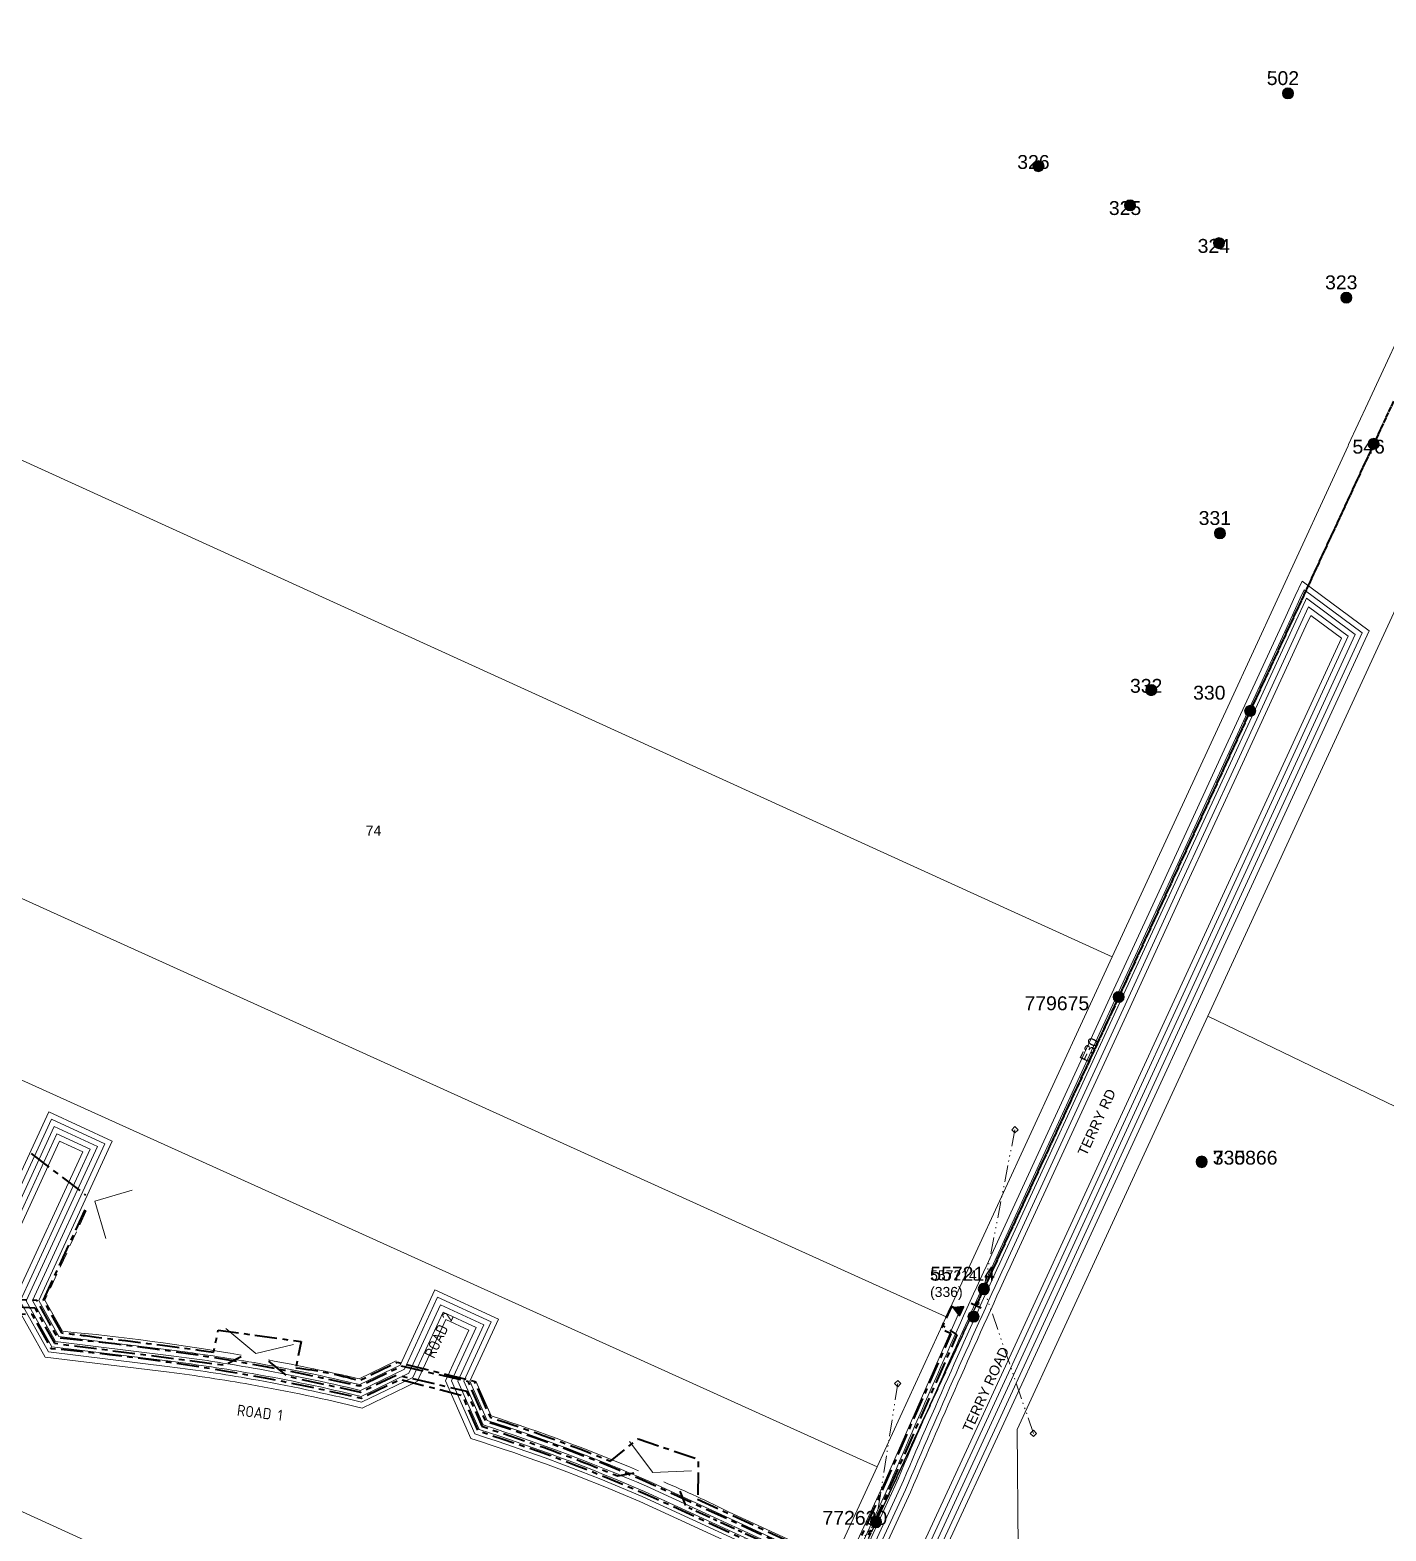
# Model space of a CAD drawing. Header units: metres. Extents: x 0 to 307451, y 0 to 6277344.
# Drawn here: x 305293.9 to 305538.2, y 6275408.1 to 6275678.5 of the extents above; entities that cross this region are included whole.
import ezdxf
from ezdxf.enums import TextEntityAlignment as Align

# ---------------------------------------------------------------- set-up
doc = ezdxf.new("R2010")
doc.units = ezdxf.units.M
for name, pattern in [('Cable Exist OH', [1, 1, 0]), ('Cable Exist UG', [7, 4, -1, 1, -1]), ('IE Trench LV', [6, 4, -2]), ('PHANTOMX2', [6.6, 3, -0.75, 0.2, -0.75, 0.2, -0.75, 0.2, -0.75])]:
    doc.linetypes.add(name, pattern=pattern)
doc.layers.get('0').update_dxf_attribs({"color": 6})
for name, color, linetype, lineweight in [('_User Miscellaneous1', 30, 'Continuous', 13), ('_User_HV_Exist', 1, 'Continuous', 35), ('_User_LV_Exist', 5, 'Continuous', 35), ('Cadastre Developer_SP_NEW', 92, 'Continuous', 15), ('Cadastre Land Parcels_SP_EXT', 118, 'Continuous', 15), ('Cadastre Roads_SP_EXT', 218, 'Continuous', 15), ('Mains_HV_EXT', 13, 'Continuous', 25), ('Mains_LV_EXT', 163, 'Continuous', 25), ('Services_SP_MOD', 3, 'PHANTOMX2', 20)]:
    doc.layers.add(name, color=color, linetype=linetype, lineweight=lineweight)
doc.layers.add('_User Miscellaneous10', color=252, linetype='Continuous', lineweight=13, plot=False, transparency=0.75)
doc.layers.add('SupportsOH_SP_TR_HV_LV_SL_EXT', color=7, linetype='Continuous')
doc.styles.add('DP', font='isocp.shx', dxfattribs={"height": 2})
doc.styles.add('ieISOCP', font='arial.ttf', dxfattribs={"height": 1.5})
doc.styles.add('POLE_LABEL', font='arial.ttf', dxfattribs={"height": 2})
doc.styles.get("Standard").update_dxf_attribs({"font": 'arial.ttf'})
doc.linetypes.add('IE Trench HV', pattern='A,4,-0.4,["/",Standard,S=2,R=0,X=0.25,Y=-1],-1.6', length=6)

# ---------------------------------------------------------------- blocks, each defined once
blk = doc.blocks.new('CCP_EXT')
blk.add_wipeout([(0, 0.57), (0.57, 0), (0, -0.57), (-0.57, 0)])
blk.add_lwpolyline([(-0.57, 0), (0, 0.57), (0.57, 0), (0, -0.57), (-0.57, 0)])
at = {"flags": 1}
blk.add_attdef('Z', (0, 0), '', height=0.2, dxfattribs=at)
at = {"flags": 9}
for tag, p in [('CCP_TYPE', (0, 0)), ('CONSTRUCTED_VOLTAGE', (0, -0.2)), ('OPERATING_VOLTAGE', (0, -0.6)), ('ORIENTATION', (0, -0.8)), ('OWNED_BY', (0, -1)), ('STATE', (0, -1.8)), ('NO_PHASES', (0, -0.4)), ('USAGE', (0, -1.2)), ('LEGEND', (0, -1.4)), ('LIFE_SUPPORT', (0, -1.6)), ('NOTES', (0, -2))]:
    blk.add_attdef(tag, text='', height=0.2, dxfattribs=at).set_placement(p, align=Align.MIDDLE_LEFT)
blk = doc.blocks.new('POLE_EXT')
blk.add_hatch(color=256).paths.add_polyline_path([(-1, 0, 1), (1, 0, 1)])
blk.add_lwpolyline([(-1, 0, 1), (1, 0, 1)], format="xyb", close=True)
at = {"flags": 8}
blk.add_attdef('pNumber', text='', height=2, dxfattribs=at).set_placement((2.5, 2.5), align=Align.MIDDLE_CENTER)
at = {"style": 'POLE_LABEL', "flags": 9}
for tag, p in [('STRUCTURE_PLANT_NUMBER', (1.35, 0.03)), ('STREET_CODE', (1.35, -0.2))]:
    blk.add_attdef(tag, text='', height=0.2, dxfattribs=at).set_placement(p, align=Align.MIDDLE_LEFT)
at = {"flags": 9}
for tag, p in [('OWNED_BY', (1.35, -0.4)), ('SPECIAL_USE', (1.35, -0.8)), ('STATE', (1.35, -1)), ('cLV', (1.35, -1.4)), ('hDepth', (1.35, -1.6)), ('hDia', (1.35, -1.8)), ('cHV', (1.35, -2)), ('PARENT', (1.35, -0.6)), ('USAGE', (1.35, -1.2)), ('LBRACKET', (1.35, -2.2)), ('LExisting', (1.35, -2.4)), ('LANTNUMBER', (1.35, -2.6)), ('LOther', (1.35, -2.8)), ('cLinedev', (1.35, -3.4)), ('pExisting', (1.35, -3.8)), ('pFooting', (1.35, -4.4)), ('pNew', (1.35, -4.6)), ('pRelocate', (1.35, -5)), ('pRemove', (1.35, -5.2)), ('pReplace', (1.35, -5.4)), ('LRemove', (1.35, -3)), ('LEGEND', (1.35, -3.2)), ('LOCATION', (1.35, -3.6)), ('PFNUMBER', (1.35, -4)), ('NEWPFNUMBER', (1.35, -4.2)), ('pStay', (1.35, -5.6)), ('pType', (1.35, -5.8)), ('cspan', (1.35, -6)), ('STREETNAME', (1.35, -6.2)), ('SUBURB', (1.35, -6.4)), ('OPERATED_BY', (1.36, -7.01)), ('NOTES', (1.35, -6.6)), ('MAINTAINED_BY', (1.36, -6.81))]:
    blk.add_attdef(tag, text='', height=0.2, dxfattribs=at).set_placement(p, align=Align.MIDDLE_LEFT)
at = {"flags": 1}
blk.add_attdef('Z', (1.35, -7.33), '', height=0.2, dxfattribs=at)
blk = doc.blocks.new('*U248')
blk.add_hatch(color=256).paths.add_polyline_path([(-1, 0, 1), (1, 0, 1)])
blk.add_lwpolyline([(-1, 0, 1), (1, 0, 1)], format="xyb", close=True)
at = {"flags": 8}
blk.add_attdef('pNumber', text='', height=2, dxfattribs=at).set_placement((3.35, 4.35), align=Align.MIDDLE_CENTER)
at = {"style": 'POLE_LABEL', "flags": 9}
for tag, p in [('STRUCTURE_PLANT_NUMBER', (2.2, 1.87)), ('STREET_CODE', (2.2, 1.65))]:
    blk.add_attdef(tag, text='', height=0.2, dxfattribs=at).set_placement(p, align=Align.MIDDLE_LEFT)
at = {"flags": 9}
for tag, p in [('OWNED_BY', (2.2, 1.45)), ('SPECIAL_USE', (2.2, 1.05)), ('STATE', (2.2, 0.85)), ('USAGE', (2.2, 0.65)), ('cLV', (2.2, 0.45)), ('hDepth', (2.2, 0.25)), ('hDia', (2.2, 0.05)), ('PARENT', (2.2, 1.25)), ('cHV', (2.2, -0.15)), ('cLinedev', (2.2, -1.55)), ('pExisting', (2.2, -1.95)), ('pFooting', (2.2, -2.55)), ('pNew', (2.2, -2.75)), ('LBRACKET', (2.2, -0.35)), ('LExisting', (2.2, -0.55)), ('LANTNUMBER', (2.2, -0.75)), ('LOther', (2.2, -0.95)), ('LRemove', (2.2, -1.15)), ('LEGEND', (2.2, -1.35)), ('LOCATION', (2.2, -1.75)), ('PFNUMBER', (2.2, -2.15)), ('NEWPFNUMBER', (2.2, -2.35)), ('pRelocate', (2.2, -3.15)), ('pRemove', (2.2, -3.35)), ('pReplace', (2.2, -3.55)), ('pStay', (2.2, -3.75)), ('pType', (2.2, -3.95)), ('cspan', (2.2, -4.15)), ('STREETNAME', (2.2, -4.35)), ('SUBURB', (2.2, -4.55)), ('OPERATED_BY', (2.2, -5.17)), ('NOTES', (2.2, -4.75)), ('MAINTAINED_BY', (2.2, -4.97))]:
    blk.add_attdef(tag, text='', height=0.2, dxfattribs=at).set_placement(p, align=Align.MIDDLE_LEFT)
at = {"flags": 1}
blk.add_attdef('Z', (2.2, -5.48), '', height=0.2, dxfattribs=at)
blk = doc.blocks.new('*U244')
blk.add_hatch(color=256).paths.add_polyline_path([(-1, 0, 1), (1, 0, 1)])
blk.add_lwpolyline([(-1, 0, 1), (1, 0, 1)], format="xyb", close=True)
at = {"flags": 8}
blk.add_attdef('pNumber', text='', height=2, dxfattribs=at).set_placement((0.45, -1.96), align=Align.MIDDLE_CENTER)
at = {"style": 'POLE_LABEL', "flags": 9}
for tag, p in [('STRUCTURE_PLANT_NUMBER', (-0.7, -4.43)), ('STREET_CODE', (-0.7, -4.66))]:
    blk.add_attdef(tag, text='', height=0.2, dxfattribs=at).set_placement(p, align=Align.MIDDLE_LEFT)
at = {"flags": 9}
for tag, p in [('OWNED_BY', (-0.7, -4.86)), ('SPECIAL_USE', (-0.7, -5.26)), ('STATE', (-0.7, -5.46)), ('PARENT', (-0.7, -5.06)), ('cLV', (-0.7, -5.86)), ('hDepth', (-0.7, -6.06)), ('hDia', (-0.7, -6.26)), ('cHV', (-0.7, -6.46)), ('cLinedev', (-0.7, -7.86)), ('USAGE', (-0.7, -5.66)), ('LBRACKET', (-0.7, -6.66)), ('LExisting', (-0.7, -6.86)), ('LANTNUMBER', (-0.7, -7.06)), ('LOther', (-0.7, -7.26)), ('LRemove', (-0.7, -7.46)), ('LEGEND', (-0.7, -7.66)), ('LOCATION', (-0.7, -8.06)), ('pExisting', (-0.7, -8.26)), ('pFooting', (-0.7, -8.86)), ('pNew', (-0.7, -9.06)), ('pRelocate', (-0.7, -9.46)), ('pRemove', (-0.7, -9.66)), ('pReplace', (-0.7, -9.86)), ('pStay', (-0.7, -10.06)), ('pType', (-0.7, -10.26)), ('cspan', (-0.7, -10.46)), ('STREETNAME', (-0.7, -10.66)), ('SUBURB', (-0.7, -10.86)), ('PFNUMBER', (-0.7, -8.46)), ('NEWPFNUMBER', (-0.7, -8.66)), ('OPERATED_BY', (-0.69, -11.47)), ('NOTES', (-0.7, -11.06)), ('MAINTAINED_BY', (-0.69, -11.27))]:
    blk.add_attdef(tag, text='', height=0.2, dxfattribs=at).set_placement(p, align=Align.MIDDLE_LEFT)
at = {"flags": 1}
blk.add_attdef('Z', (-0.7, -11.79), '', height=0.2, dxfattribs=at)
blk = doc.blocks.new('*U251')
h = blk.add_hatch(color=256)
h.dxf.hatch_style = 1
edge = h.paths.add_edge_path()
edge.add_arc((-2.5, 0), 0.2, 179.9948, 539.9948)
h = blk.add_hatch(color=256)
h.dxf.hatch_style = 1
h.paths.add_polyline_path([(0, -3.5), (0.87, -2), (-0.87, -2)])
for p, q in [((-2, 0), (-2.5, 0)), ((-2, 1), (-2, -1))]:
    blk.add_line(p, q)
at = {"flags": 128}
blk.add_lwpolyline([(0, -3.5), (0.87, -2), (-0.87, -2)], close=True, dxfattribs=at)
blk.add_circle((-2.5, 0), 0.2)

msp = doc.modelspace()

# ---------------------------------------------------------------- linework, layer by layer
at = {"layer": '_User Miscellaneous10', "flags": 128}
for points in [[(305186.5865, 6275458.0963), (305191.7675, 6275460.9878), (305218.88, 6275519.7603), (305230.3213, 6275514.4823), (305206.8428, 6275463.5874), (305209.5398, 6275456.2712, 0.09686036), (305220.6677, 6275452.6107), (305235.6698, 6275450.7943), (305274.6398, 6275446.0758), (305281.8216, 6275450.084), (305297.28, 6275483.5935), (305308.7212, 6275478.3155), (305295.4854, 6275449.6237), (305299.1194, 6275443.1122), (305319.4785, 6275440.6407, -0.01187126), (305334.2795, 6275438.3978, -0.01542456), (305353.3212, 6275434.4391), (305360.6208, 6275437.963), (305366.8629, 6275451.494), (305378.3042, 6275446.216), (305373.1608, 6275435.0666), (305376.273, 6275427.9988, -0.02337828), (305405.418, 6275417.0393), (305436.3, 6275402.8365)], [(305187.0738, 6275457.223), (305192.5392, 6275460.2732), (305219.3691, 6275518.4334), (305228.9943, 6275513.9932), (305205.7613, 6275463.6302), (305208.7279, 6275455.5824, 0.0998516), (305220.5455, 6275451.6182), (305235.5496, 6275449.8015), (305274.8428, 6275445.0439), (305282.5933, 6275449.3694), (305297.7691, 6275482.2666), (305307.3943, 6275477.8263), (305294.3642, 6275449.5806), (305298.494, 6275442.1808), (305319.3551, 6275439.6483, -0.01186894), (305334.1063, 6275437.4129, -0.0157083), (305353.4342, 6275433.3832), (305361.3786, 6275437.2183), (305367.352, 6275450.1671), (305376.9772, 6275445.7269), (305372.0639, 6275435.0761), (305375.5387, 6275427.185, -0.0237065), (305405.0114, 6275416.1257), (305436.2553, 6275401.7564)], [(305187.5612, 6275456.3498), (305193.3108, 6275459.5587), (305219.8583, 6275517.1065), (305227.6674, 6275513.504), (305204.6797, 6275463.6729), (305207.9138, 6275454.8997, 0.10269952), (305220.4232, 6275450.6257), (305235.4294, 6275448.8088), (305275.0458, 6275444.012), (305283.3649, 6275448.6549), (305298.2583, 6275480.9396), (305306.0674, 6275477.3372), (305293.2431, 6275449.5375), (305297.8687, 6275441.2494), (305319.2317, 6275438.6559, -0.01186661), (305333.933, 6275436.4281, -0.01599345), (305353.5467, 6275432.3271), (305362.1364, 6275436.4737), (305367.8412, 6275448.8402), (305375.6503, 6275445.2377), (305370.967, 6275435.0857), (305374.8047, 6275426.3705, -0.02403631), (305404.6048, 6275415.212), (305436.2106, 6275400.6763)], [(305188.0485, 6275455.4766), (305194.0825, 6275458.8441), (305220.3474, 6275515.7796), (305226.3405, 6275513.0149), (305203.5982, 6275463.7157), (305207.0976, 6275454.2228, 0.1054153), (305220.301, 6275449.6332), (305235.3092, 6275447.816), (305275.2489, 6275442.9801), (305284.1366, 6275447.9403), (305298.7474, 6275479.6127), (305304.7405, 6275476.848), (305292.1219, 6275449.4944), (305297.2433, 6275440.3179), (305319.1083, 6275437.6636, -0.01186426), (305333.7597, 6275435.4432, -0.01628004), (305353.6586, 6275431.2707), (305362.8942, 6275435.7291), (305368.3303, 6275447.5133), (305374.3234, 6275444.7486), (305369.8702, 6275435.0952), (305374.071, 6275425.5552, -0.02436773), (305404.1982, 6275414.2983), (305436.1659, 6275399.5961)], [(305188.5359, 6275454.6034), (305194.8541, 6275458.1296), (305220.8366, 6275514.4526), (305225.0136, 6275512.5257), (305202.5166, 6275463.7585), (305206.2793, 6275453.5514, 0.10800892), (305220.1789, 6275448.6407), (305235.189, 6275446.8233), (305275.4519, 6275441.9482), (305284.9082, 6275447.2258), (305299.2366, 6275478.2858), (305303.4135, 6275476.3589), (305291.0008, 6275449.4513), (305296.6179, 6275439.3865), (305318.9849, 6275436.6712, -0.01186191), (305333.5865, 6275434.4583, -0.01656806), (305353.77, 6275430.214), (305363.6519, 6275434.9845), (305368.8195, 6275446.1863), (305372.9965, 6275444.2595), (305368.7733, 6275435.1048), (305373.3377, 6275424.7392, -0.02470077), (305403.7916, 6275413.3846), (305436.1212, 6275398.516)]]:
    msp.add_lwpolyline(points, format="xyb", dxfattribs=at)
at = {"layer": '_User Miscellaneous10', "color": 2, "flags": 128}
for points in [[(305305.608, 6275467.5085), (305312.3261, 6275469.475)], [(305305.608, 6275467.5085), (305307.5745, 6275460.7904)], [(305334.574, 6275440.0721), (305329.1778, 6275444.5308)], [(305334.574, 6275440.0721), (305341.3841, 6275441.6915)], [(305406.0998, 6275418.5967), (305401.9187, 6275424.2108)], [(305406.0998, 6275418.5967), (305413.0917, 6275418.934)]]:
    msp.add_lwpolyline(points, dxfattribs=at)
at = {"layer": '_User Miscellaneous10', "linetype": 'IE Trench LV', "ltscale": 0.7, "flags": 128}
msp.add_lwpolyline([(305304.0389, 6275465.7782), (305296.6065, 6275449.6668)], dxfattribs=at)
at = {"layer": '_User Miscellaneous10', "color": 2, "linetype": 'IE Trench HV', "ltscale": 0.7, "flags": 128}
for points in [[(305331.9782, 6275439.7458, 0.02071076), (305299.7448, 6275444.0436), (305296.6065, 6275449.6668)], [(305359.863, 6275438.7076), (305359.863, 6275438.7076), (305353.2075, 6275435.4947, 0.01023555), (305336.9026, 6275438.8795, 0.01023555)], [(305403.5211, 6275418.931, 0.02147291), (305377.0077, 6275428.8118), (305374.2576, 6275435.057), (305374.2576, 6275435.057)]]:
    msp.add_lwpolyline(points, format="xyb", dxfattribs=at)
at = {"layer": '_User_HV_Exist', "linetype": 'Cable Exist UG', "flags": 128}
msp.add_lwpolyline([(305239.6619, 6275498.0587), (305233.8567, 6275499.5754), (305222.304, 6275502.5938), (305221.6988, 6275501.282), (305212.4214, 6275481.1709), (305204.3553, 6275463.6858), (305207.2554, 6275455.8185), (305207.6692, 6275454.6961, 0.10352765), (305220.3866, 6275450.328), (305232.3822, 6275448.8756), (305275.1067, 6275443.7024), (305281.6276, 6275447.3417), (305294.2432, 6275447.1299), (305297.6811, 6275440.9699, -0.0345589), (305353.5804, 6275432.0102), (305360.6253, 6275435.4111), (305371.7898, 6275432.4729), (305374.5846, 6275426.126, -0.03018976), (305408.9761, 6275412.8714), (305436.1972, 6275400.3522), (305431.8348, 6275390.1466), (305434.1168, 6275383.9561), (305423.2253, 6275360.3462, -0.03071604), (305414.3141, 6275342.6343), (305411.6755, 6275344.0762), (305409.0993, 6275338.494), (305409.5645, 6275338.2794)], format="xyb", dxfattribs=at)
at = {"layer": '_User_LV_Exist', "color": 2, "linetype": 'Cable Exist UG', "flags": 128}
msp.add_lwpolyline([(305241.7537, 6275466.5052), (305243.5951, 6275466.0241), (305242.6776, 6275462.1296), (305227.1972, 6275466.1741), (305229.725, 6275475.8493), (305213.0745, 6275480.1995), (305205.4368, 6275463.643), (305208.4839, 6275455.377), (305220.5088, 6275451.3205), (305247.1396, 6275448.096), (305274.7007, 6275445.7662), (305282.8248, 6275449.1551), (305294.7657, 6275448.2456), (305298.3064, 6275441.9014), (305328.9184, 6275437.9771), (305331.9369, 6275439.5106)], dxfattribs=at)
at = {"layer": '_User_LV_Exist', "linetype": 'Cable Exist UG', "flags": 128}
msp.add_lwpolyline([(305294.1414, 6275476.0737), (305303.9057, 6275468.5929)], dxfattribs=at)
for points in [[(305303.7665, 6275465.9039), (305296.2702, 6275449.6538), (305299.5572, 6275443.7642, -0.00966715), (305305.8512, 6275443.0001, -0.00535682), (305326.9962, 6275440.2993), (305327.8394, 6275444.2599), (305342.744, 6275442.2029), (305341.8376, 6275437.687)], [(305341.7951, 6275437.4755, -0.04186683), (305353.2417, 6275435.178), (305360.0904, 6275438.4842), (305373.9286, 6275435.0599), (305376.7872, 6275428.568, -0.017311), (305398.5087, 6275420.6763), (305403.4735, 6275424.6928), (305414.3192, 6275420.9701), (305414.1924, 6275413.7744)]]:
    msp.add_lwpolyline(points, format="xyb", dxfattribs=at)
at = {"layer": '_User_LV_Exist', "color": 2, "linetype": 'Cable Exist UG', "flags": 128}
msp.add_lwpolyline([(305336.8613, 6275438.6444), (305340.2297, 6275435.9673), (305353.4681, 6275433.0664), (305359.9329, 6275436.1873), (305372.5243, 6275433.2862), (305375.3185, 6275426.9407), (305386.5787, 6275423.0951, -0.0106835), (305399.8141, 6275417.9859), (305403.4026, 6275418.6587)], format="xyb", dxfattribs=at)
at = {"layer": '_User_LV_Exist', "linetype": 'Cable Exist UG', "ltscale": 0.7, "flags": 128}
msp.add_lwpolyline([(305410.9803, 6275415.2517), (305412.0456, 6275412.5604), (305436.2419, 6275401.4324), (305430.6726, 6275389.5409), (305432.7108, 6275384.0117), (305412.1386, 6275341.0227), (305410.595, 6275341.7351), (305409.1384, 6275338.5787), (305410.4926, 6275337.8859)], dxfattribs=at)
at = {"layer": 'Cadastre Developer_SP_NEW', "linetype": 'Continuous'}
for points in [[(305776.586, 6275370.375), (305819.341, 6275464.36), (305764.458, 6275488.762), (305692.194, 6275520.917), (305548.535, 6275592.755), (305506.138, 6275500.84), (305776.586, 6275370.375)], [(305446.538, 6275419.657), (305082.466, 6275584.183), (305049.888, 6275522.395), (305416.65, 6275354.86), (305446.538, 6275419.657)], [(305416.65, 6275354.86), (305049.888, 6275522.395), (305025.182, 6275475.533), (305395.188, 6275308.35), (305412.225, 6275345.267), (305416.65, 6275354.86)]]:
    msp.add_lwpolyline(points, close=True, dxfattribs=at)
at = {"layer": 'Cadastre Land Parcels_SP_EXT', "linetype": 'Continuous'}
for points in [[(305458.993, 6275446.658), (305219.674, 6275554.938), (305250.038, 6275620.277), (305133.774, 6275673.226), (305117.798, 6275649.43), (305082.466, 6275584.183), (305446.538, 6275419.657), (305458.993, 6275446.658)], [(305488.899, 6275511.495), (305250.038, 6275620.277), (305219.674, 6275554.938), (305458.993, 6275446.658), (305488.899, 6275511.495)], [(305776.586, 6275370.375), (305819.341, 6275464.36), (305764.458, 6275488.762), (305692.194, 6275520.917), (305548.535, 6275592.755), (305506.138, 6275500.84), (305776.586, 6275370.375)], [(305446.538, 6275419.657), (305082.466, 6275584.183), (305049.888, 6275522.395), (305416.65, 6275354.86), (305446.538, 6275419.657)], [(305416.65, 6275354.86), (305049.888, 6275522.395), (305025.182, 6275475.533), (305395.188, 6275308.35), (305412.225, 6275345.267), (305416.65, 6275354.86)], [(305776.586, 6275370.375), (305506.138, 6275500.84), (305471.79, 6275426.372), (305471.922, 6275404.855), (305631.132, 6275327.712), (305734.372, 6275277.69), (305776.586, 6275370.375)]]:
    msp.add_lwpolyline(points, close=True, dxfattribs=at)
at = {"layer": 'Services_SP_MOD'}
msp.add_lwpolyline([(305428.8313, 6275388.1967), (305446.342, 6275409.69)], dxfattribs=at)

# ---------------------------------------------------------------- block references
at = {"layer": '_User Miscellaneous1'}
ref = msp.add_blockref('POLE_EXT', (305520.549, 6275667.06), dxfattribs=at)
ref.add_attrib('ASSET_NUM', '502', dxfattribs={"layer": '0', "height": 2.5, "rotation": 359.890756, "style": 'POLE_LABEL'}).set_placement((305522.549, 6275667.81), align=Align.BOTTOM_RIGHT)
ref = msp.add_blockref('POLE_EXT', (305475.603, 6275653.959), dxfattribs=at)
ref.add_attrib('ASSET_NUM', '326', dxfattribs={"layer": '0', "height": 2.5, "style": 'POLE_LABEL'}).set_placement((305477.603, 6275654.709), align=Align.MIDDLE_RIGHT)
ref = msp.add_blockref('POLE_EXT', (305492.111, 6275646.909), dxfattribs=at)
ref.add_attrib('ASSET_NUM', '325', dxfattribs={"layer": '0', "height": 2.5, "style": 'POLE_LABEL'}).set_placement((305494.111, 6275647.659), align=Align.TOP_RIGHT)
ref = msp.add_blockref('POLE_EXT', (305508.108, 6275640.084), dxfattribs=at)
ref.add_attrib('ASSET_NUM', '324', dxfattribs={"layer": '0', "height": 2.5, "rotation": 359.963267, "style": 'POLE_LABEL'}).set_placement((305510.108, 6275640.834), align=Align.TOP_RIGHT)
ref = msp.add_blockref('POLE_EXT', (305531.07, 6275630.275), dxfattribs=at)
ref.add_attrib('ASSET_NUM', '323', dxfattribs={"layer": '0', "height": 2.5, "rotation": 0.064239, "style": 'POLE_LABEL'}).set_placement((305533.07, 6275631.025), align=Align.BOTTOM_RIGHT)
ref = msp.add_blockref('POLE_EXT', (305535.9974, 6275603.9263), dxfattribs=at)
ref.add_attrib('ASSET_NUM', '546', dxfattribs={"layer": '0', "height": 2.5, "rotation": 0.053472, "style": 'POLE_LABEL'}).set_placement((305537.9974, 6275604.6763), align=Align.TOP_RIGHT)
ref = msp.add_blockref('POLE_EXT', (305508.293, 6275587.812), dxfattribs=dict(at, rotation=359.9518806397772))
ref.add_attrib('ASSET_NUM', '331', dxfattribs={"layer": '0', "height": 2.5, "rotation": 359.968666, "style": 'POLE_LABEL'}).set_placement((305510.293, 6275588.562), align=Align.BOTTOM_RIGHT)
ref = msp.add_blockref('POLE_EXT', (305495.917, 6275559.5821), dxfattribs=dict(at, rotation=359.9839933447468))
ref.add_attrib('ASSET_NUM', '332', dxfattribs={"layer": '0', "height": 2.5, "rotation": 0.029838, "style": 'POLE_LABEL'}).set_placement((305497.917, 6275560.3321), align=Align.MIDDLE_RIGHT)
ref = msp.add_blockref('*U248', (305513.7507, 6275555.823), dxfattribs=at)
ref.add_attrib('ASSET_NUM', '330', dxfattribs={"layer": '0', "height": 2.5, "style": 'POLE_LABEL'}).set_placement((305509.2948, 6275559.0951), align=Align.MIDDLE_RIGHT)
ref = msp.add_blockref('*U244', (305490.0552, 6275504.277), dxfattribs=at)
ref.add_attrib('ASSET_NUM', '779675', dxfattribs={"layer": '0', "height": 2.5, "style": 'POLE_LABEL'}).set_placement((305484.739, 6275503.1462), align=Align.MIDDLE_RIGHT)
ref = msp.add_blockref('POLE_EXT', (305505.01, 6275474.582), dxfattribs=at)
ref.add_attrib('ASSET_NUM', '335', dxfattribs={"layer": '0', "height": 2.5, "style": 'POLE_LABEL'}).set_placement((305507.01, 6275475.332), align=Align.MIDDLE_LEFT)
msp.add_blockref('POLE_EXT', (305463.8999, 6275446.6834), dxfattribs=at)
at = {"layer": '_User_HV_Exist', "rotation": 245.1713053561318}
msp.add_blockref('*U251', (305463.5325, 6275446.8201), dxfattribs=at)
at = {"layer": 'SupportsOH_SP_TR_HV_LV_SL_EXT'}
ref = msp.add_blockref('POLE_EXT', (305505.01, 6275474.582), dxfattribs=at)
ref.add_attrib('ASSET_NUM', '730866', dxfattribs={"layer": '0', "height": 2.5, "style": 'POLE_LABEL'}).set_placement((305507.01, 6275475.332), align=Align.MIDDLE_LEFT)
ref = msp.add_blockref('POLE_EXT', (305465.7665, 6275451.6669), dxfattribs=at)
ref.add_attrib('ASSET_NUM', '557214', dxfattribs={"layer": '0', "height": 2.5, "style": 'POLE_LABEL'}).set_placement((305467.7665, 6275452.4169), align=Align.BOTTOM_RIGHT)
ref = msp.add_blockref('POLE_EXT', (305446.342, 6275409.69), dxfattribs=at)
ref.add_attrib('ASSET_NUM', '772630', dxfattribs={"layer": '0', "height": 2.5, "rotation": 0.009944, "style": 'POLE_LABEL'}).set_placement((305448.342, 6275410.44), align=Align.MIDDLE_RIGHT)

# ---------------------------------------------------------------- texts
at = {"layer": '_User Miscellaneous1'}
msp.add_text('TERRY ROAD', height=1.8, rotation=65.236944, dxfattribs=at).set_placement((305466.9252, 6275433.2054), align=Align.CENTER)
at = {"layer": '_User_HV_Exist', "style": 'DP'}
for s, rotation, p in [('ROAD 2', 65.235556, (305368.5199, 6275442.9172)), ('ROAD 1 ', 353.096198, (305335.7831, 6275428.3083))]:
    msp.add_text(s, height=2, rotation=rotation, dxfattribs=at).set_placement(p, align=Align.CENTER)
at = {"layer": '_User_HV_Exist'}
msp.add_text('TERRY ROAD', height=1.8, rotation=65.236944, dxfattribs=at).set_placement((305466.9252, 6275433.2054), align=Align.CENTER)
at = {"layer": '_User_HV_Exist', "insert": (305456.0741, 6275455.0359), "char_height": 1.8, "width": 7.936918, "attachment_point": 1, "style": 'ieISOCP'}
msp.add_mtext('557214 (336)', dxfattribs=at)
at = {"layer": '_User_LV_Exist'}
msp.add_text('TERRY ROAD', height=1.8, rotation=65.236944, dxfattribs=at).set_placement((305466.9252, 6275433.2054), align=Align.CENTER)
at = {"layer": 'Cadastre Land Parcels_SP_EXT'}
msp.add_text('74', height=1.8, dxfattribs=at).set_placement((305354.401, 6275533.342))
at = {"layer": 'Cadastre Roads_SP_EXT'}
msp.add_text('TERRY RD', height=1.8, rotation=65.235603, dxfattribs=at).set_placement((305484.2262, 6275475.4934))
at = {"layer": 'Mains_LV_EXT'}
msp.add_text('E30', height=1.8, rotation=64.127501, dxfattribs=at).set_placement((305484.554, 6275492.347))

# ---------------------------------------------------------------- next in the draw order: block references
at = {"layer": 'Services_SP_MOD'}
for p in [(305471.3471, 6275480.3675), (305450.2502, 6275434.6376), (305474.7012, 6275425.6455)]:
    msp.add_blockref('CCP_EXT', p, dxfattribs=at)

# ---------------------------------------------------------------- next in the draw order: linework, layer by layer
at = {"layer": '_User Miscellaneous10', "flags": 128}
for points in [[(305443.7433, 6275405.54), (305448.88, 6275416.6749, -0.00706204), (305467.4697, 6275458.5895), (305488.4691, 6275504.1168), (305498.068, 6275524.927), (305508.7164, 6275548.0126), (305520.1539, 6275572.8088), (305521.8668, 6275576.5224), (305523.0892, 6275579.1725), (305535.1674, 6275570.2208), (305503.6863, 6275501.9709), (305469.3392, 6275427.5049), (305447.856, 6275381.1343)], [(305444.4767, 6275404.7424), (305449.7941, 6275416.2692, -0.00706427), (305468.378, 6275458.1712), (305489.3772, 6275503.6979), (305498.976, 6275524.5082), (305509.6245, 6275547.5937), (305521.0619, 6275572.3899), (305522.7749, 6275576.1036), (305523.482, 6275577.6366), (305533.9188, 6275569.9014), (305502.7782, 6275502.3898), (305468.4315, 6275427.9245), (305446.9479, 6275381.553)], [(305445.21, 6275403.9448), (305450.7082, 6275415.8634, -0.0070665), (305469.2863, 6275457.7529), (305490.2852, 6275503.2791), (305499.8841, 6275524.0893), (305510.5325, 6275547.1749), (305521.97, 6275571.9711), (305523.6829, 6275575.6847), (305523.8748, 6275576.1008), (305532.6703, 6275569.5821), (305501.8702, 6275502.8086), (305467.5238, 6275428.3441), (305446.0398, 6275381.9717)], [(305445.9434, 6275403.1473), (305451.6223, 6275415.4576, -0.00706873), (305470.1946, 6275457.3346), (305491.1933, 6275502.8602), (305500.7922, 6275523.6705), (305511.4406, 6275546.756), (305522.878, 6275571.5522), (305524.2677, 6275574.5649), (305531.4217, 6275569.2627), (305500.9621, 6275503.2275), (305466.6161, 6275428.7637), (305445.1317, 6275382.3905)], [(305446.6767, 6275402.3497), (305452.5364, 6275415.0519, -0.00707096), (305471.103, 6275456.9163), (305492.1014, 6275502.4414), (305501.7002, 6275523.2516), (305512.3486, 6275546.3372), (305523.7861, 6275571.1334), (305524.6605, 6275573.0291), (305530.1731, 6275568.9434), (305500.0541, 6275503.6463), (305465.7083, 6275429.1833), (305444.2236, 6275382.8092)]]:
    msp.add_lwpolyline(points, format="xyb", dxfattribs=at)
at = {"layer": '_User Miscellaneous10', "color": 2, "linetype": 'IE Trench HV', "ltscale": 0.7, "flags": 128}
msp.add_lwpolyline([(305461.1664, 6275447.1683), (305447.966, 6275417.0807), (305443.01, 6275406.3375), (305436.3446, 6275403.9167), (305419.8874, 6275411.4855, 0.01549643), (305408.0942, 6275416.9092, 0.01364154)], format="xyb", dxfattribs=at)
at = {"layer": '_User_HV_Exist', "linetype": 'Cable Exist OH'}
msp.add_lwpolyline([(305539.5532, 6275611.5896), (305514.599, 6275557.6691), (305488.0049, 6275499.8169), (305464.3299, 6275448.6591)], dxfattribs=at)
at = {"layer": '_User_HV_Exist', "linetype": 'Cable Exist UG', "flags": 128}
msp.add_lwpolyline([(305461.4587, 6275447.8162), (305459.9092, 6275448.5156), (305458.3459, 6275445.0412), (305460.9028, 6275443.4113), (305447.6592, 6275413.3123), (305443.9634, 6275405.3007), (305436.1669, 6275402.5675), (305410.5665, 6275414.3413, 0.03345513), (305376.0527, 6275427.7547), (305372.8632, 6275434.998), (305360.8482, 6275437.7396), (305353.2764, 6275434.1413, 0.03360208), (305298.9318, 6275442.8328), (305295.149, 6275449.6108), (305282.0531, 6275449.8696), (305274.7007, 6275445.7662), (305220.3688, 6275452.3447, -0.09538791), (305209.2965, 6275456.0639), (305206.5184, 6275463.6002), (305214.0574, 6275479.9427), (305217.0058, 6275479.1724), (305219.0823, 6275478.6299), (305233.5951, 6275474.8382)], format="xyb", dxfattribs=at)
at = {"layer": '_User_LV_Exist', "linetype": 'Cable Exist UG', "flags": 128}
msp.add_lwpolyline([(305414.1924, 6275413.7744), (305436.3312, 6275403.5926), (305443.23, 6275406.0982), (305447.0902, 6275414.4661), (305459.8892, 6275443.5947), (305458.064, 6275444.4125), (305459.9054, 6275448.507), (305460.8206, 6275448.0939)], dxfattribs=at)
at = {"layer": 'Cadastre Developer_SP_NEW', "linetype": 'Continuous'}
for points in [[(305458.993, 6275446.658), (305219.674, 6275554.938), (305250.038, 6275620.277), (305133.774, 6275673.226), (305117.798, 6275649.43), (305082.466, 6275584.183), (305446.538, 6275419.657), (305458.993, 6275446.658)], [(305488.899, 6275511.495), (305250.038, 6275620.277), (305219.674, 6275554.938), (305458.993, 6275446.658), (305488.899, 6275511.495)], [(305776.586, 6275370.375), (305506.138, 6275500.84), (305471.79, 6275426.372), (305471.922, 6275404.855), (305631.132, 6275327.712), (305734.372, 6275277.69), (305776.586, 6275370.375)]]:
    msp.add_lwpolyline(points, close=True, dxfattribs=at)
at = {"layer": 'Cadastre Roads_SP_EXT', "linetype": 'Continuous'}
msp.add_lwpolyline([(305471.922, 6275404.855), (305471.79, 6275426.372), (305506.138, 6275500.84), (305548.535, 6275592.755), (305549.615, 6275595.097), (305574.693, 6275648.611), (305601.464, 6275705.742), (305625.939, 6275759.293), (305679.605, 6275875.85), (305679.605, 6275875.85), (305668.728, 6275879.426), (305660.74, 6275882.053), (305622.022, 6275798.688), (305534.96, 6275611.232), (305531.469, 6275603.783), (305531.373, 6275603.578), (305510.05, 6275557.35), (305488.899, 6275511.495), (305458.993, 6275446.658), (305446.538, 6275419.657), (305416.65, 6275354.86)], dxfattribs=at)
at = {"layer": 'Mains_HV_EXT', "color": 1, "linetype": 'Cable Exist OH'}
msp.add_lwpolyline([(305537.4924, 6275607.2047), (305514.599, 6275557.6691), (305488.0049, 6275499.8169), (305465.7665, 6275451.6669), (305446.342, 6275409.6901), (305418.071, 6275348.398)], dxfattribs=at)
at = {"layer": 'Mains_LV_EXT', "linetype": 'Cable Exist OH'}
for points in [[(305465.7665, 6275451.6669), (305514.599, 6275557.6691)], [(305446.342, 6275409.69), (305465.7665, 6275451.6669)]]:
    msp.add_lwpolyline(points, dxfattribs=at)
at = {"layer": 'Services_SP_MOD'}
for points in [[(305471.3471, 6275480.3675), (305465.7665, 6275451.6669)], [(305474.7012, 6275425.6455), (305465.7665, 6275451.6669)], [(305450.2502, 6275434.6376), (305446.342, 6275409.69)]]:
    msp.add_lwpolyline(points, dxfattribs=at)

doc.saveas('drawing.dxf')
